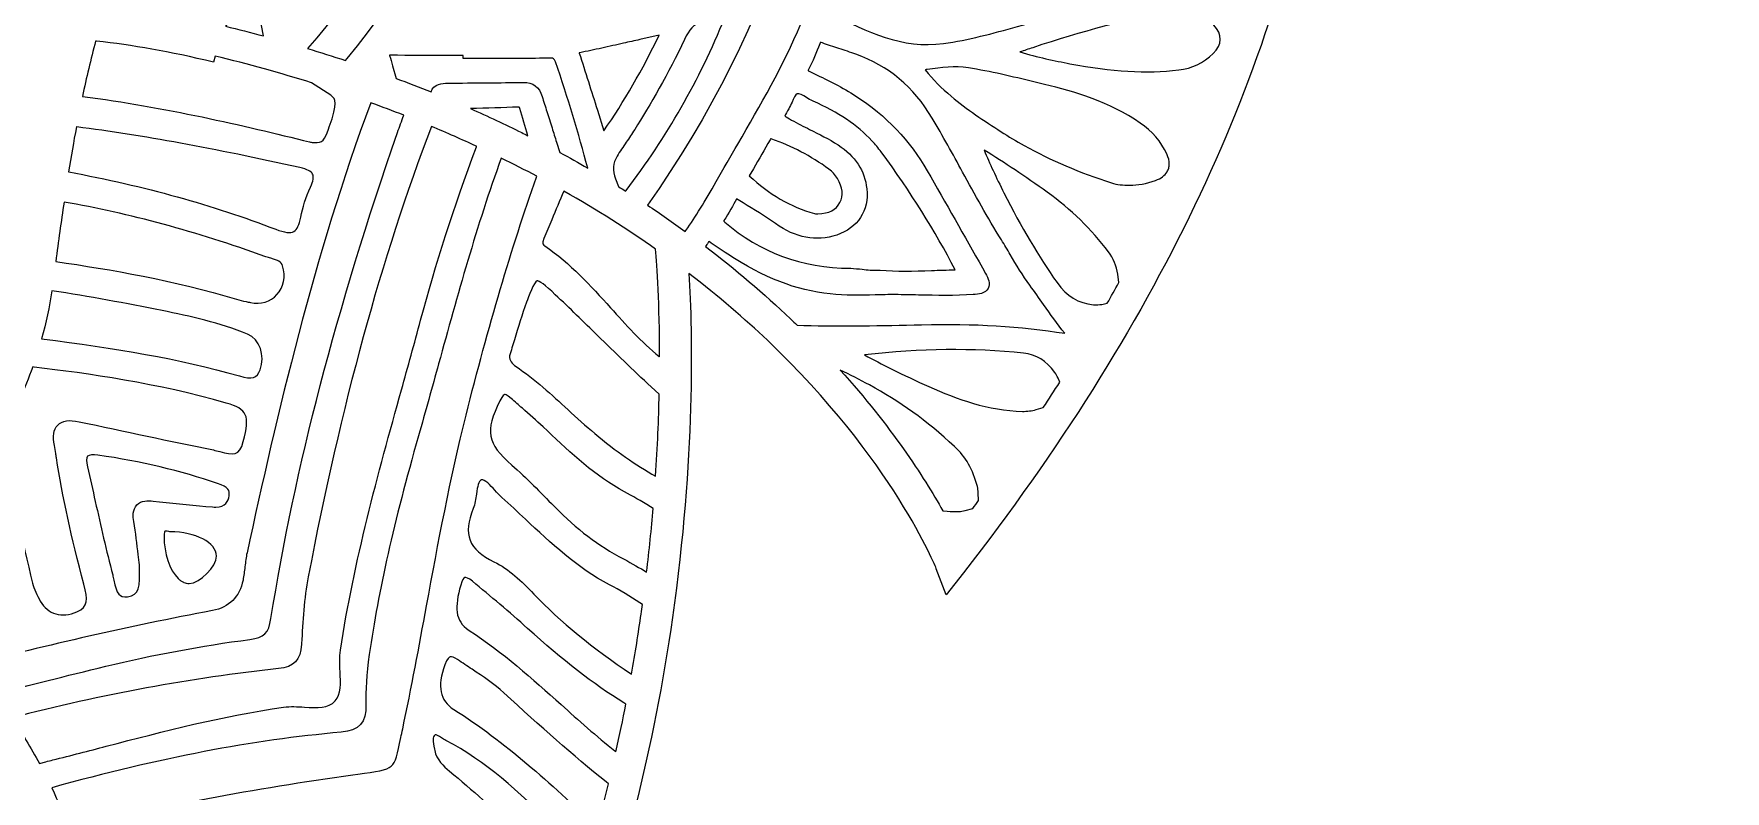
# Model space of a CAD drawing. Extents: x 126 to 8914, y -5970 to -48.
# Drawn here: x 8064 to 8914, y -2193 to -1812 of the extents above; entities that cross this region are included whole.
import ezdxf

# ---------------------------------------------------------------- set-up
doc = ezdxf.new("R2010")
doc.units = 0
doc.header["$MEASUREMENT"] = 0
doc.layers.add('Layer 1', color=7, linetype='Continuous')

# ---------------------------------------------------------------- blocks, each defined once
blk = doc.blocks.new('block 6')
at = {"layer": 'Layer 1', "lineweight": 0}
for points, knots in [([(8858.21, -1015.29), (8804.98, -1065.04), (8743.32, -1092.86), (8679.92, -1095.7), (8596.38, -1099.43), (8514.39, -1071.01), (8452.29, -1045.84), (8430.15, -1036.87), (8407.8, -1027.16), (8386.17, -1017.79), (8377.96, -1014.23), (8369.71, -1010.65), (8361.4, -1007.09), (8410.2, -1007.99), (8465.96, -1006.76), (8552.78, -924.21), (8608.47, -871.26), (8681.86, -797.66), (8665.5, -711.42), (8662.21, -694.04), (8650.78, -652.65), (8599.78, -612.09), (8605.05, -621.92), (8641.55, -692.43), (8609.23, -747.25), (8593.89, -773.27), (8566.47, -791.29), (8509.72, -803.54), (8495.32, -806.64), (8479.55, -809), (8462.5, -810.6), (8531.63, -734.35), (8573.44, -634.19), (8586.8, -512.56), (8601.6, -377.97), (8577.78, -251.79), (8555.19, -169.65), (8550.53, -152.76), (8545.39, -135.8), (8539.9, -119.21), (8535.8, -106.87), (8530.71, -97.41), (8524.71, -90.84), (8524.71, -90.84), (8528.77, -88.46), (8528.77, -88.46), (8527.91, -86.99), (8507.22, -52.31), (8460.27, -49.9), (8429.9, -48.35), (8395.8, -60.81), (8358.9, -86.96), (8333.41, -105.04), (8306.47, -129.76), (8278.33, -160.89), (8226.61, -191.53), (8186.15, -218.95), (8151.02, -247.11), (8098.71, -289.06), (8041.06, -329.19), (7974.05, -338.54), (7917.14, -346.49), (7865.98, -328.74), (7811.81, -309.95), (7783.84, -300.25), (7754.92, -290.21), (7725.21, -284.09), (7638.29, -266.15), (7574.59, -281.57), (7540, -328.62), (7505.41, -281.57), (7441.71, -266.17), (7354.79, -284.09), (7325.08, -290.21), (7296.16, -300.25), (7268.19, -309.95), (7214.02, -328.74), (7162.86, -346.49), (7105.95, -338.54), (7038.94, -329.19), (6981.29, -289.06), (6928.98, -247.11), (6893.85, -218.95), (6853.4, -191.53), (6801.67, -160.89), (6773.53, -129.76), (6746.59, -105.04), (6721.1, -86.96), (6684.2, -60.81), (6650.1, -48.34), (6619.73, -49.9), (6572.78, -52.31), (6552.09, -86.99), (6551.23, -88.46), (6551.23, -88.46), (6555.29, -90.84), (6555.29, -90.84), (6549.29, -97.41), (6544.2, -106.87), (6540.12, -119.21), (6534.6, -135.81), (6529.45, -152.78), (6524.81, -169.65), (6502.22, -251.79), (6478.4, -377.97), (6493.2, -512.56), (6506.56, -634.19), (6548.37, -734.35), (6617.5, -810.6), (6600.45, -809), (6584.68, -806.64), (6570.28, -803.54), (6513.53, -791.29), (6486.11, -773.27), (6470.77, -747.25), (6438.45, -692.43), (6474.95, -621.92), (6480.22, -612.09), (6429.22, -652.65), (6417.79, -694.04), (6414.5, -711.42), (6398.14, -797.66), (6471.53, -871.26), (6527.22, -924.21), (6614.04, -1006.76), (6669.8, -1007.99), (6718.6, -1007.09), (6710.29, -1010.65), (6702.04, -1014.23), (6693.83, -1017.79), (6672.2, -1027.16), (6649.85, -1036.87), (6627.71, -1045.84), (6565.61, -1071.01), (6483.59, -1099.44), (6400.08, -1095.7), (6336.68, -1092.86), (6275.02, -1065.04), (6221.79, -1015.29), (6221.79, -1015.29), (6165.56, -962.7), (6165.56, -962.7), (6165.56, -962.7), (6209.91, -1025.63), (6209.91, -1025.63), (6259.46, -1095.9), (6344.09, -1155.64), (6425.53, -1177.81), (6460.7, -1187.39), (6497.65, -1192.84), (6536.23, -1194.15), (6525.34, -1205.21), (6509.98, -1221.91), (6492.74, -1244.03), (6462.4, -1282.95), (6420.42, -1346.57), (6392.73, -1428.62), (6361.59, -1520.91), (6354.53, -1617.18), (6371.76, -1714.74), (6393.22, -1836.34), (6452.66, -1960.18), (6548.45, -2082.83), (6548.45, -2082.83), (6557.04, -2093.81), (6557.04, -2093.81), (6557.04, -2093.81), (6562.08, -2080.8), (6562.08, -2080.8), (6562.28, -2080.26), (6583.72, -2026.12), (6646.97, -1966), (6658.24, -1955.3), (6671.32, -1943.97), (6686.37, -1932.46), (6684.61, -1962.41), (6683.28, -2025.33), (6694.68, -2105.3), (6703.93, -2170.25), (6719.74, -2232.83), (6741.65, -2291.3), (6769.05, -2364.39), (6806.12, -2431.24), (6851.85, -2490), (6853.74, -2492.77), (6879.32, -2530.81), (6899.18, -2586.87), (6918.01, -2639.98), (6935.42, -2720.7), (6911.56, -2803.61), (6911.56, -2803.61), (6905.31, -2825.39), (6905.31, -2825.39), (6905.31, -2825.39), (6923.77, -2812.24), (6923.77, -2812.24), (6925.33, -2811.13), (6962.61, -2784.27), (6993.85, -2735.29), (7018.49, -2696.64), (7042.96, -2637.53), (7032.58, -2563.6), (7033.17, -2564.35), (7033.72, -2565.04), (7034.23, -2565.72), (7055.9, -2594.87), (7079.45, -2622.28), (7104.19, -2647.18), (7148.9, -2692.2), (7195.06, -2726.33), (7241.41, -2748.67), (7295.37, -2774.66), (7349.82, -2784.7), (7403.33, -2778.49), (7418.55, -2809.06), (7444.02, -2832.77), (7468.69, -2855.76), (7494.89, -2880.15), (7519.63, -2903.18), (7532.73, -2933.46), (7532.73, -2933.46), (7540, -2950.23), (7540, -2950.23), (7540, -2950.23), (7547.27, -2933.46), (7547.27, -2933.46), (7560.37, -2903.18), (7585.11, -2880.15), (7611.31, -2855.76), (7635.98, -2832.77), (7661.45, -2809.06), (7676.67, -2778.49), (7730.18, -2784.7), (7784.63, -2774.66), (7838.59, -2748.67), (7884.94, -2726.33), (7931.12, -2692.2), (7975.81, -2647.18), (8000.55, -2622.28), (8024.1, -2594.88), (8045.77, -2565.74), (8046.28, -2565.06), (8046.83, -2564.35), (8047.42, -2563.6), (8037.04, -2637.53), (8061.51, -2696.64), (8086.15, -2735.29), (8117.39, -2784.27), (8154.67, -2811.13), (8156.23, -2812.24), (8156.23, -2812.24), (8174.69, -2825.39), (8174.69, -2825.39), (8174.69, -2825.39), (8168.44, -2803.61), (8168.44, -2803.61), (8144.58, -2720.7), (8161.99, -2639.98), (8180.82, -2586.87), (8200.7, -2530.77), (8226.28, -2492.73), (8228.15, -2490), (8273.88, -2431.24), (8310.95, -2364.39), (8338.34, -2291.3), (8360.26, -2232.83), (8376.07, -2170.25), (8385.32, -2105.3), (8396.72, -2025.33), (8395.39, -1962.41), (8393.63, -1932.46), (8408.68, -1943.97), (8421.76, -1955.3), (8433.03, -1966), (8496.28, -2026.12), (8517.72, -2080.26), (8517.92, -2080.8), (8517.92, -2080.8), (8522.94, -2093.84), (8522.94, -2093.84), (8522.94, -2093.84), (8531.55, -2082.83), (8531.55, -2082.83), (8627.34, -1960.18), (8686.78, -1836.34), (8708.24, -1714.74), (8725.47, -1617.18), (8718.41, -1520.91), (8687.27, -1428.62), (8659.58, -1346.57), (8617.6, -1282.95), (8587.26, -1244.03), (8570.02, -1221.91), (8554.66, -1205.21), (8543.77, -1194.15), (8582.35, -1192.84), (8619.3, -1187.39), (8654.47, -1177.81), (8735.91, -1155.64), (8820.54, -1095.9), (8870.09, -1025.63), (8870.09, -1025.63), (8914.44, -962.7), (8914.44, -962.7), (8914.44, -962.7), (8858.21, -1015.29), (8858.21, -1015.29)], [0, 0, 0, 0, 1, 1, 1, 2, 2, 2, 3, 3, 3, 4, 4, 4, 5, 5, 5, 6, 6, 6, 7, 7, 7, 8, 8, 8, 9, 9, 9, 10, 10, 10, 11, 11, 11, 12, 12, 12, 13, 13, 13, 14, 14, 14, 15, 15, 15, 16, 16, 16, 17, 17, 17, 18, 18, 18, 19, 19, 19, 20, 20, 20, 21, 21, 21, 22, 22, 22, 23, 23, 23, 24, 24, 24, 25, 25, 25, 26, 26, 26, 27, 27, 27, 28, 28, 28, 29, 29, 29, 30, 30, 30, 31, 31, 31, 32, 32, 32, 33, 33, 33, 34, 34, 34, 35, 35, 35, 36, 36, 36, 37, 37, 37, 38, 38, 38, 39, 39, 39, 40, 40, 40, 41, 41, 41, 42, 42, 42, 43, 43, 43, 44, 44, 44, 45, 45, 45, 46, 46, 46, 47, 47, 47, 48, 48, 48, 49, 49, 49, 50, 50, 50, 51, 51, 51, 52, 52, 52, 53, 53, 53, 54, 54, 54, 55, 55, 55, 56, 56, 56, 57, 57, 57, 58, 58, 58, 59, 59, 59, 60, 60, 60, 61, 61, 61, 62, 62, 62, 63, 63, 63, 64, 64, 64, 65, 65, 65, 66, 66, 66, 67, 67, 67, 68, 68, 68, 69, 69, 69, 70, 70, 70, 71, 71, 71, 72, 72, 72, 73, 73, 73, 74, 74, 74, 75, 75, 75, 76, 76, 76, 77, 77, 77, 78, 78, 78, 79, 79, 79, 80, 80, 80, 81, 81, 81, 82, 82, 82, 83, 83, 83, 84, 84, 84, 85, 85, 85, 86, 86, 86, 87, 87, 87, 88, 88, 88, 89, 89, 89, 90, 90, 90, 91, 91, 91, 92, 92, 92, 93, 93, 93, 94, 94, 94, 95, 95, 95, 96, 96, 96, 97, 97, 97, 98, 98, 98, 99, 99, 99, 100, 100, 100, 101, 101, 101, 102, 102, 102, 102]), ([(8392.13, -1910.77), (8392.13, -1910.77), (8391.79, -1911.26), (8391.79, -1911.26), (8385.56, -1906.74), (8379.21, -1902.32), (8372.73, -1898.03), (8436.08, -1809.05), (8469.49, -1704.15), (8469.34, -1594.66), (8469.26, -1523.63), (8455.11, -1454.72), (8427.28, -1389.85), (8400.37, -1327.1), (8361.94, -1270.91), (8313.06, -1222.83), (8313.06, -1222.83), (8308.7, -1218.54), (8308.7, -1218.54), (8302.72, -1200.89), (8295.3, -1184.05), (8286.57, -1168.33), (8301.44, -1180.44), (8315.37, -1194.05), (8328.9, -1207.29), (8328.9, -1207.29), (8332.56, -1210.87), (8332.56, -1210.87), (8367.54, -1244.99), (8394.61, -1280.17), (8415.32, -1318.36), (8418.72, -1324.63), (8422.3, -1330.92), (8425.76, -1337), (8432.54, -1348.84), (8439.54, -1361.09), (8445.34, -1373.66), (8458.14, -1401.25), (8466.34, -1430.11), (8474.98, -1462.24), (8483.94, -1495.53), (8488.83, -1523.8), (8490.35, -1551.2), (8491.27, -1567.59), (8491.12, -1584.3), (8491, -1600.48), (8490.93, -1608.17), (8490.87, -1616.14), (8490.92, -1623.97), (8491, -1638.99), (8489.41, -1653.99), (8487.85, -1666.68), (8484.73, -1691.91), (8478.21, -1716.29), (8471.91, -1739.88), (8464.59, -1767.25), (8457.79, -1787.95), (8449.82, -1807.03), (8441.07, -1828.03), (8429.44, -1848.02), (8418.18, -1867.35), (8414.6, -1873.51), (8410.9, -1879.87), (8407.34, -1886.19), (8401.73, -1896.12), (8396.91, -1903.94), (8392.13, -1910.77)], [0, 0, 0, 0, 1, 1, 1, 2, 2, 2, 3, 3, 3, 4, 4, 4, 5, 5, 5, 6, 6, 6, 7, 7, 7, 8, 8, 8, 9, 9, 9, 10, 10, 10, 11, 11, 11, 12, 12, 12, 13, 13, 13, 14, 14, 14, 15, 15, 15, 16, 16, 16, 17, 17, 17, 18, 18, 18, 19, 19, 19, 20, 20, 20, 21, 21, 21, 22, 22, 22, 22]), ([(8221.77, -1824.41), (8221.77, -1824.41), (8220.96, -1825.37), (8220.96, -1825.37), (8214.64, -1823.28), (8208.28, -1821.27), (8201.85, -1819.34), (8253.09, -1762.12), (8281.21, -1693.59), (8285.42, -1615.61), (8287.24, -1581.82), (8284.36, -1548.46), (8276.84, -1516.46), (8276.84, -1516.46), (8276.14, -1513.47), (8276.14, -1513.47), (8276.73, -1512.86), (8277.11, -1512.47), (8277.23, -1512.33), (8277.23, -1512.33), (8276.66, -1511.8), (8276.66, -1511.8), (8280.72, -1504.13), (8284.53, -1496.51), (8288.09, -1488.93), (8297.34, -1519.37), (8302.7, -1551.5), (8304, -1584.51), (8307.44, -1671.43), (8278.23, -1756.62), (8221.77, -1824.41)], [0, 0, 0, 0, 1, 1, 1, 2, 2, 2, 3, 3, 3, 4, 4, 4, 5, 5, 5, 6, 6, 6, 7, 7, 7, 8, 8, 8, 9, 9, 9, 10, 10, 10, 10]), ([(8503.22, -1676.04), (8503.22, -1676.04), (8503.46, -1676.04), (8503.46, -1676.04), (8506.21, -1676.15), (8508.81, -1676.23), (8511.35, -1676.57), (8511.35, -1676.57), (8514.36, -1676.97), (8514.36, -1676.97), (8526.92, -1678.62), (8538.76, -1680.17), (8549.25, -1687.01), (8561.19, -1694.79), (8571.41, -1705.08), (8581.31, -1715.02), (8581.31, -1715.02), (8582.11, -1715.86), (8582.11, -1715.86), (8587.34, -1721.1), (8592.59, -1726.5), (8597.66, -1731.72), (8615.5, -1750.07), (8633.89, -1769), (8654.66, -1785.1), (8654.2, -1785.15), (8653.76, -1785.21), (8653.3, -1785.28), (8647.87, -1786.02), (8642.25, -1786.8), (8636.76, -1787.97), (8612.98, -1793.08), (8589.22, -1799.76), (8566.25, -1806.22), (8566.25, -1806.22), (8558.72, -1808.32), (8558.72, -1808.32), (8546.27, -1811.82), (8534.07, -1815.08), (8521.6, -1816.81), (8500.65, -1819.69), (8482.88, -1810.83), (8465.73, -1802.04), (8466.37, -1800.35), (8467, -1798.65), (8467.65, -1796.97), (8468.8, -1793.97), (8469.99, -1790.85), (8471.05, -1787.73), (8471.08, -1787.73), (8471.13, -1787.75), (8471.16, -1787.76), (8473.74, -1788.49), (8476.31, -1789.17), (8478.89, -1789.87), (8483.57, -1791.12), (8488.42, -1792.42), (8493.07, -1793.92), (8502.38, -1796.93), (8511.78, -1798.35), (8521.14, -1798.15), (8524.26, -1798.07), (8527.36, -1797.81), (8530.46, -1797.39), (8551.42, -1794.49), (8571.93, -1788.63), (8591.77, -1782.96), (8596.55, -1781.6), (8601.33, -1780.23), (8606.11, -1778.91), (8609.01, -1778.11), (8612.06, -1776.89), (8612.87, -1773.99), (8613.68, -1771.03), (8611.57, -1768.31), (8609.2, -1765.82), (8592.16, -1748.08), (8576.72, -1732.2), (8559.98, -1717.59), (8547.22, -1706.44), (8533.01, -1699.31), (8517.73, -1696.33), (8513.71, -1695.55), (8509.63, -1694.41), (8505.67, -1693.32), (8502.97, -1692.58), (8500.16, -1691.8), (8497.36, -1691.12), (8497.19, -1691.09), (8497.04, -1691.04), (8496.93, -1691.01), (8496.95, -1690.95), (8496.97, -1690.87), (8496.98, -1690.79), (8497.54, -1688.21), (8497.95, -1685.58), (8498.33, -1683.06), (8498.52, -1681.83), (8498.71, -1680.59), (8498.91, -1679.38), (8499.13, -1678.03), (8499.37, -1676.67), (8499.58, -1676), (8499.77, -1675.99), (8499.99, -1675.97), (8500.26, -1675.97), (8501.07, -1675.96), (8502.17, -1675.99), (8503.22, -1676.04)], [0, 0, 0, 0, 1, 1, 1, 2, 2, 2, 3, 3, 3, 4, 4, 4, 5, 5, 5, 6, 6, 6, 7, 7, 7, 8, 8, 8, 9, 9, 9, 10, 10, 10, 11, 11, 11, 12, 12, 12, 13, 13, 13, 14, 14, 14, 15, 15, 15, 16, 16, 16, 17, 17, 17, 18, 18, 18, 19, 19, 19, 20, 20, 20, 21, 21, 21, 22, 22, 22, 23, 23, 23, 24, 24, 24, 25, 25, 25, 26, 26, 26, 27, 27, 27, 28, 28, 28, 29, 29, 29, 30, 30, 30, 31, 31, 31, 32, 32, 32, 33, 33, 33, 34, 34, 34, 35, 35, 35, 36, 36, 36, 36]), ([(8162.53, -1783.34), (8156.69, -1773.7), (8148.37, -1767.12), (8141.76, -1762.45), (8139.96, -1761.18), (8138.12, -1759.95), (8136.29, -1758.71), (8131.16, -1755.28), (8126.31, -1752.03), (8122.1, -1747.9), (8122.09, -1747.89), (8122.06, -1747.87), (8122.04, -1747.84), (8122.04, -1747.84), (8124.05, -1745.78), (8124.05, -1745.78), (8124.84, -1744.97), (8125.59, -1744.29), (8126.3, -1743.71), (8126.39, -1743.79), (8126.47, -1743.88), (8126.55, -1743.94), (8127.01, -1744.39), (8127.55, -1744.89), (8128.17, -1745.32), (8132.09, -1747.98), (8135.95, -1750.74), (8139.52, -1753.32), (8151.64, -1762.05), (8160.93, -1771.85), (8167.88, -1783.27), (8174.72, -1794.46), (8178.38, -1803.69), (8179.76, -1813.04), (8173.44, -1811.33), (8167.08, -1809.7), (8160.65, -1808.13), (8167.17, -1801.36), (8167.93, -1792.24), (8162.53, -1783.34)], [0, 0, 0, 0, 1, 1, 1, 2, 2, 2, 3, 3, 3, 4, 4, 4, 5, 5, 5, 6, 6, 6, 7, 7, 7, 8, 8, 8, 9, 9, 9, 10, 10, 10, 11, 11, 11, 12, 12, 12, 13, 13, 13, 13]), ([(8657.08, -1821.87), (8652.13, -1826.67), (8646.48, -1829.38), (8639.8, -1830.14), (8623.56, -1832.01), (8606.19, -1830.99), (8585.12, -1826.97), (8577.49, -1825.5), (8568.82, -1823.69), (8559.92, -1821.1), (8562.09, -1820.37), (8564.26, -1819.64), (8566.43, -1818.93), (8591.18, -1810.68), (8614.09, -1804.68), (8636.44, -1800.62), (8638.06, -1800.31), (8639.62, -1800.17), (8641.14, -1800.17), (8645, -1800.17), (8648.53, -1801.12), (8651.81, -1803.05), (8653.77, -1804.21), (8655.64, -1805.71), (8657.41, -1807.58), (8661.83, -1812.19), (8661.7, -1817.39), (8657.08, -1821.87)], [0, 0, 0, 0, 1, 1, 1, 2, 2, 2, 3, 3, 3, 4, 4, 4, 5, 5, 5, 6, 6, 6, 7, 7, 7, 8, 8, 8, 9, 9, 9, 9]), ([(8357.52, -1873.45), (8358.96, -1871.09), (8360.56, -1868.75), (8362.1, -1866.47), (8363.51, -1864.38), (8364.96, -1862.22), (8366.34, -1860.04), (8373.86, -1847.96), (8383.51, -1831.93), (8391.33, -1814.89), (8393.79, -1809.59), (8396.19, -1807.12), (8399.64, -1806.39), (8399.64, -1806.39), (8401.21, -1806.08), (8401.21, -1806.08), (8404.55, -1805.36), (8407.97, -1804.65), (8411.63, -1803.78), (8398.85, -1835.31), (8382.58, -1863.82), (8361.99, -1890.75), (8361.99, -1890.75), (8361.81, -1890.99), (8361.81, -1890.99), (8360.62, -1890.23), (8359.42, -1889.48), (8358.22, -1888.74), (8358.22, -1888.74), (8356.73, -1884.86), (8356.73, -1884.86), (8355.1, -1880.63), (8355.35, -1876.99), (8357.52, -1873.45)], [0, 0, 0, 0, 1, 1, 1, 2, 2, 2, 3, 3, 3, 4, 4, 4, 5, 5, 5, 6, 6, 6, 7, 7, 7, 8, 8, 8, 9, 9, 9, 10, 10, 10, 11, 11, 11, 11]), ([(8204.66, -1866.56), (8204.1, -1866.5), (8203.48, -1866.43), (8202.96, -1866.31), (8169.7, -1858.01), (8130.13, -1848.8), (8088.78, -1843.39), (8090.76, -1834.06), (8092.95, -1824.8), (8095.41, -1815.59), (8095.41, -1815.59), (8095.91, -1815.64), (8095.91, -1815.64), (8113.81, -1817.58), (8132.49, -1820.94), (8154.67, -1826.21), (8154.67, -1826.21), (8155.41, -1823.14), (8155.41, -1823.14), (8172.32, -1827.24), (8188.46, -1831.74), (8203.88, -1836.56), (8203.88, -1836.56), (8213.57, -1842.88), (8213.57, -1842.88), (8216.37, -1844.72), (8217.1, -1846.66), (8212.86, -1858.69), (8212.86, -1858.69), (8212.43, -1859.9), (8212.43, -1859.9), (8210.62, -1865.2), (8209.61, -1867.02), (8205.34, -1866.62), (8205.24, -1866.61), (8204.96, -1866.58), (8204.66, -1866.56)], [0, 0, 0, 0, 1, 1, 1, 2, 2, 2, 3, 3, 3, 4, 4, 4, 5, 5, 5, 6, 6, 6, 7, 7, 7, 8, 8, 8, 9, 9, 9, 10, 10, 10, 11, 11, 11, 12, 12, 12, 12]), ([(8338.49, -1821.61), (8338.49, -1821.59), (8338.48, -1821.57), (8338.48, -1821.56), (8338.57, -1821.54), (8338.67, -1821.53), (8338.78, -1821.49), (8342.45, -1820.75), (8346.14, -1819.94), (8349.81, -1819.14), (8353.49, -1818.33), (8357.14, -1817.51), (8360.74, -1816.7), (8363.47, -1816.08), (8366.21, -1815.46), (8368.95, -1814.86), (8368.95, -1814.86), (8378.64, -1812.69), (8378.64, -1812.69), (8370.31, -1829.9), (8360.97, -1846.03), (8350.86, -1860.69), (8350.86, -1860.69), (8347.58, -1850.26), (8347.58, -1850.26), (8344.62, -1840.87), (8341.57, -1831.15), (8338.49, -1821.61)], [0, 0, 0, 0, 1, 1, 1, 2, 2, 2, 3, 3, 3, 4, 4, 4, 5, 5, 5, 6, 6, 6, 7, 7, 7, 8, 8, 8, 9, 9, 9, 9]), ([(8510.55, -1958.14), (8490.41, -1958.63), (8470.74, -1959.02), (8451.34, -1958.48), (8451.34, -1958.48), (8447.93, -1958.39), (8447.93, -1958.39), (8446.85, -1957.33), (8445.77, -1956.28), (8444.66, -1955.22), (8431.29, -1942.46), (8417.03, -1930.34), (8401.96, -1918.85), (8401.96, -1918.85), (8402.65, -1917.83), (8402.65, -1917.83), (8402.95, -1917.42), (8403.24, -1916.99), (8403.52, -1916.58), (8403.6, -1916.47), (8403.65, -1916.39), (8403.71, -1916.33), (8403.76, -1916.35), (8403.79, -1916.38), (8403.86, -1916.42), (8406.44, -1918.34), (8409.14, -1920.1), (8411.77, -1921.82), (8411.77, -1921.82), (8413.12, -1922.69), (8413.12, -1922.69), (8431.19, -1934.58), (8447.53, -1940.93), (8464.55, -1942.7), (8472.13, -1943.49), (8479.76, -1943.34), (8487.14, -1943.18), (8490.49, -1943.1), (8493.96, -1943.03), (8497.36, -1943.03), (8501.24, -1943.07), (8505.1, -1943.15), (8508.96, -1943.24), (8517.99, -1943.45), (8527.3, -1943.65), (8536.54, -1943.02), (8539.09, -1942.83), (8542.59, -1942.59), (8544.01, -1939.93), (8545.33, -1937.49), (8544.06, -1934.85), (8542.65, -1932.37), (8542.65, -1932.37), (8541.11, -1929.63), (8541.11, -1929.63), (8532.06, -1913.61), (8522.69, -1897.02), (8513.38, -1880.78), (8504.75, -1865.69), (8492.71, -1853.06), (8477.57, -1843.24), (8470.88, -1838.89), (8463.69, -1835.42), (8456.74, -1832.07), (8456.74, -1832.07), (8454.04, -1830.75), (8454.04, -1830.75), (8453.83, -1830.64), (8453.66, -1830.56), (8453.51, -1830.49), (8453.54, -1830.41), (8453.58, -1830.33), (8453.62, -1830.25), (8455.9, -1825.75), (8457.82, -1821.3), (8459.32, -1817.03), (8459.45, -1816.65), (8459.58, -1816.41), (8459.65, -1816.29), (8459.85, -1816.3), (8460.18, -1816.38), (8460.72, -1816.57), (8463.45, -1817.54), (8466.22, -1818.44), (8468.99, -1819.34), (8471.81, -1820.28), (8474.74, -1821.23), (8477.56, -1822.24), (8493.94, -1828.05), (8506.48, -1838.56), (8515.9, -1854.39), (8521.18, -1863.27), (8526.25, -1872.5), (8531.14, -1881.43), (8537.33, -1892.71), (8543.74, -1904.39), (8550.69, -1915.55), (8552.21, -1917.99), (8553.7, -1920.51), (8555.12, -1922.95), (8558.15, -1928.09), (8561.28, -1933.39), (8564.97, -1938.36), (8567.33, -1941.53), (8569.66, -1944.84), (8571.9, -1948.04), (8575.27, -1952.83), (8578.74, -1957.74), (8582.49, -1962.47), (8560.41, -1958.91), (8536.86, -1957.49), (8510.55, -1958.14)], [0, 0, 0, 0, 1, 1, 1, 2, 2, 2, 3, 3, 3, 4, 4, 4, 5, 5, 5, 6, 6, 6, 7, 7, 7, 8, 8, 8, 9, 9, 9, 10, 10, 10, 11, 11, 11, 12, 12, 12, 13, 13, 13, 14, 14, 14, 15, 15, 15, 16, 16, 16, 17, 17, 17, 18, 18, 18, 19, 19, 19, 20, 20, 20, 21, 21, 21, 22, 22, 22, 23, 23, 23, 24, 24, 24, 25, 25, 25, 26, 26, 26, 27, 27, 27, 28, 28, 28, 29, 29, 29, 30, 30, 30, 31, 31, 31, 32, 32, 32, 33, 33, 33, 34, 34, 34, 35, 35, 35, 36, 36, 36, 37, 37, 37, 37]), ([(8310.3, -1836.37), (8304.37, -1836.48), (8298.41, -1836.53), (8292.46, -1836.58), (8285.8, -1836.63), (8278.93, -1836.69), (8272.15, -1836.82), (8270.02, -1836.86), (8265.16, -1836.96), (8264, -1841.15), (8258.22, -1838.81), (8252.38, -1836.55), (8246.48, -1834.35), (8246.48, -1834.35), (8244.66, -1828.06), (8244.66, -1828.06), (8244.17, -1826.32), (8243.66, -1824.58), (8243.15, -1822.84), (8243.14, -1822.81), (8243.14, -1822.78), (8243.12, -1822.73), (8243.12, -1822.73), (8243.47, -1822.73), (8243.47, -1822.73), (8253.17, -1822.84), (8263.05, -1822.82), (8272.6, -1822.81), (8275.11, -1822.79), (8277.65, -1822.79), (8280.18, -1822.79), (8280.18, -1822.79), (8280.18, -1824.3), (8280.18, -1824.3), (8280.18, -1824.3), (8283.34, -1824.3), (8283.34, -1824.3), (8286.95, -1824.3), (8290.56, -1824.31), (8294.16, -1824.31), (8303.95, -1824.33), (8314.1, -1824.34), (8324.07, -1824.23), (8325.53, -1824.22), (8325.8, -1824.26), (8326.46, -1826.12), (8332.89, -1843.92), (8338.08, -1862.19), (8342.72, -1879.46), (8338.11, -1876.79), (8333.48, -1874.16), (8328.76, -1871.61), (8328.76, -1871.61), (8327.07, -1866.39), (8327.07, -1866.39), (8326.31, -1864.04), (8325.51, -1861.62), (8324.83, -1859.25), (8324.03, -1856.46), (8323.11, -1853.69), (8322.22, -1851.02), (8321.4, -1848.55), (8320.56, -1846), (8319.82, -1843.48), (8318.39, -1838.69), (8315.26, -1836.28), (8310.3, -1836.37)], [0, 0, 0, 0, 1, 1, 1, 2, 2, 2, 3, 3, 3, 4, 4, 4, 5, 5, 5, 6, 6, 6, 7, 7, 7, 8, 8, 8, 9, 9, 9, 10, 10, 10, 11, 11, 11, 12, 12, 12, 13, 13, 13, 14, 14, 14, 15, 15, 15, 16, 16, 16, 17, 17, 17, 18, 18, 18, 19, 19, 19, 20, 20, 20, 21, 21, 21, 22, 22, 22, 22]), ([(8634.75, -1879.49), (8634.65, -1879.79), (8634.56, -1880.1), (8634.43, -1880.4), (8634.3, -1880.68), (8634.16, -1880.98), (8634, -1881.25), (8632.88, -1883.2), (8630.88, -1884.7), (8628.18, -1885.64), (8623.44, -1887.27), (8619.12, -1888.07), (8615.13, -1888.04), (8611.71, -1888.12), (8608.79, -1887.76), (8606.05, -1886.89), (8589.96, -1881.76), (8575.5, -1875.55), (8562.12, -1868.1), (8558.16, -1865.9), (8554.28, -1863.59), (8550.5, -1861.15), (8541.98, -1855.64), (8533.29, -1850.02), (8525.43, -1843.36), (8520.71, -1839.37), (8516.31, -1834.98), (8512.42, -1830.03), (8512.75, -1829.98), (8513.08, -1829.93), (8513.4, -1829.9), (8520.54, -1828.93), (8527.26, -1828.03), (8534.05, -1829.09), (8545.12, -1830.82), (8556.23, -1833.51), (8566.98, -1836.11), (8566.98, -1836.11), (8572.28, -1837.39), (8572.28, -1837.39), (8587.43, -1841.03), (8605, -1846.17), (8620.41, -1856.79), (8626.4, -1860.94), (8630.93, -1866.17), (8633.83, -1872.34), (8634.68, -1874.18), (8635.1, -1875.95), (8635.03, -1877.59), (8635.02, -1878.24), (8634.9, -1878.89), (8634.75, -1879.49)], [0, 0, 0, 0, 1, 1, 1, 2, 2, 2, 3, 3, 3, 4, 4, 4, 5, 5, 5, 6, 6, 6, 7, 7, 7, 8, 8, 8, 9, 9, 9, 10, 10, 10, 11, 11, 11, 12, 12, 12, 13, 13, 13, 14, 14, 14, 15, 15, 15, 16, 16, 16, 17, 17, 17, 17]), ([(8437.16, -1907.35), (8447.18, -1914.57), (8457.53, -1916.5), (8467.95, -1913.08), (8478.41, -1909.65), (8484.18, -1900.77), (8483, -1889.93), (8482.01, -1880.79), (8477.15, -1873.35), (8468.55, -1867.8), (8463.94, -1864.82), (8459.04, -1862.38), (8454.29, -1860.02), (8451.28, -1858.52), (8448.18, -1856.97), (8445.23, -1855.32), (8443.92, -1854.59), (8442.46, -1853.79), (8441.78, -1853.28), (8442.13, -1852.47), (8443, -1850.99), (8443.75, -1849.73), (8444.4, -1848.63), (8444.92, -1847.41), (8445.42, -1846.25), (8446.14, -1844.64), (8447.09, -1842.44), (8447.96, -1842.12), (8448.92, -1841.77), (8450.89, -1842.94), (8452.63, -1843.97), (8453.7, -1844.62), (8454.8, -1845.27), (8455.97, -1845.79), (8468.73, -1851.46), (8478.3, -1857.87), (8485.57, -1865.69), (8487.25, -1867.5), (8488.8, -1869.36), (8490.24, -1871.33), (8505.15, -1891.6), (8517.31, -1911.03), (8527.37, -1930.61), (8523.39, -1930.66), (8519.4, -1930.78), (8515.52, -1930.91), (8506.45, -1931.21), (8497.88, -1931.49), (8489.72, -1930.73), (8489.72, -1930.73), (8489.45, -1930.72), (8489.45, -1930.72), (8489.45, -1930.72), (8489.18, -1930.73), (8489.18, -1930.73), (8486.11, -1930.97), (8483.35, -1930.64), (8480.68, -1930.31), (8478.79, -1930.09), (8476.86, -1929.85), (8474.9, -1929.82), (8450.16, -1929.53), (8429.45, -1921.92), (8411.6, -1906.55), (8411.37, -1906.34), (8411.2, -1906.18), (8411.09, -1906.07), (8411.12, -1906.01), (8411.17, -1905.95), (8411.22, -1905.85), (8413.7, -1902.02), (8415.89, -1898.05), (8417.52, -1895.01), (8417.52, -1894.99), (8417.52, -1894.99), (8417.53, -1894.98), (8417.53, -1894.98), (8420.86, -1896.97), (8420.86, -1896.97), (8426.3, -1900.23), (8431.95, -1903.6), (8437.16, -1907.35)], [0, 0, 0, 0, 1, 1, 1, 2, 2, 2, 3, 3, 3, 4, 4, 4, 5, 5, 5, 6, 6, 6, 7, 7, 7, 8, 8, 8, 9, 9, 9, 10, 10, 10, 11, 11, 11, 12, 12, 12, 13, 13, 13, 14, 14, 14, 15, 15, 15, 16, 16, 16, 17, 17, 17, 18, 18, 18, 19, 19, 19, 20, 20, 20, 21, 21, 21, 22, 22, 22, 23, 23, 23, 24, 24, 24, 25, 25, 25, 26, 26, 26, 27, 27, 27, 27]), ([(8250.24, -1852.93), (8249.18, -1855.78), (8248.16, -1858.65), (8247.16, -1861.53), (8216.4, -1950.32), (8195.58, -2030.24), (8183.54, -2105.86), (8182.38, -2113.11), (8180.1, -2115.36), (8172.9, -2116.32), (8148.54, -2119.57), (8124.19, -2124.11), (8100.53, -2129.82), (8080.01, -2134.78), (8062.06, -2139.29), (8045.68, -2143.61), (8045.68, -2143.61), (8044.38, -2143.96), (8044.38, -2143.96), (8040.5, -2139.02), (8036.39, -2134.18), (8032.02, -2129.46), (8071.16, -2119.06), (8112.23, -2109.75), (8154.13, -2101.82), (8162.53, -2100.22), (8167.85, -2094.95), (8169.48, -2086.56), (8169.92, -2084.3), (8170.19, -2082.02), (8170.45, -2079.82), (8170.73, -2077.36), (8171, -2075.04), (8171.49, -2072.77), (8186.56, -2003.65), (8205.04, -1923.47), (8233.69, -1846.66), (8233.69, -1846.66), (8233.7, -1846.62), (8233.7, -1846.62), (8239.34, -1848.66), (8244.85, -1850.75), (8250.26, -1852.87), (8250.26, -1852.87), (8250.24, -1852.93), (8250.24, -1852.93)], [0, 0, 0, 0, 1, 1, 1, 2, 2, 2, 3, 3, 3, 4, 4, 4, 5, 5, 5, 6, 6, 6, 7, 7, 7, 8, 8, 8, 9, 9, 9, 10, 10, 10, 11, 11, 11, 12, 12, 12, 13, 13, 13, 14, 14, 14, 15, 15, 15, 15]), ([(8283.77, -1849.53), (8292.16, -1849.32), (8300.12, -1849.09), (8307.91, -1848.8), (8308.12, -1848.78), (8308.26, -1848.8), (8308.36, -1848.82), (8308.4, -1848.91), (8308.48, -1849.1), (8308.58, -1849.42), (8309.89, -1853.99), (8311.24, -1858.58), (8312.58, -1863.16), (8311.58, -1862.65), (8310.6, -1862.14), (8309.61, -1861.64), (8301.17, -1857.43), (8292.54, -1853.41), (8283.77, -1849.53)], [0, 0, 0, 0, 1, 1, 1, 2, 2, 2, 3, 3, 3, 4, 4, 4, 5, 5, 5, 6, 6, 6, 6]), ([(8286.89, -1868.51), (8286.89, -1868.51), (8286.8, -1868.75), (8286.8, -1868.75), (8275.45, -1899.3), (8266.26, -1927.79), (8258.73, -1955.9), (8255.6, -1967.57), (8252.32, -1979.41), (8249.14, -1990.86), (8237.36, -2033.28), (8225.19, -2077.14), (8218.46, -2121.69), (8217.92, -2125.22), (8218.11, -2128.89), (8218.28, -2132.45), (8218.57, -2138.31), (8218.84, -2143.83), (8215.78, -2147.25), (8212.38, -2151.07), (8206.82, -2150.74), (8200.38, -2150.32), (8196.9, -2150.12), (8193.29, -2149.9), (8189.84, -2150.39), (8159.54, -2154.69), (8129.65, -2162.48), (8100.75, -2170), (8091.98, -2172.3), (8082.91, -2174.65), (8073.97, -2176.89), (8072.75, -2177.19), (8071.54, -2177.5), (8070.34, -2177.82), (8070.34, -2177.82), (8067.13, -2178.63), (8067.13, -2178.63), (8062.9, -2170.84), (8058.23, -2163.21), (8053.1, -2155.78), (8098.61, -2143.94), (8143.76, -2135.6), (8187.34, -2131), (8195.11, -2130.17), (8198.47, -2126.63), (8198.91, -2118.73), (8198.91, -2118.73), (8198.92, -2118.41), (8198.92, -2118.41), (8199.56, -2107.28), (8200.19, -2095.77), (8202.28, -2084.84), (8218.68, -1998.79), (8238.93, -1924.77), (8264.17, -1858.5), (8271.98, -1861.76), (8279.56, -1865.11), (8286.89, -1868.51)], [0, 0, 0, 0, 1, 1, 1, 2, 2, 2, 3, 3, 3, 4, 4, 4, 5, 5, 5, 6, 6, 6, 7, 7, 7, 8, 8, 8, 9, 9, 9, 10, 10, 10, 11, 11, 11, 12, 12, 12, 13, 13, 13, 14, 14, 14, 15, 15, 15, 16, 16, 16, 17, 17, 17, 18, 18, 18, 19, 19, 19, 19]), ([(8185.96, -1910.2), (8154.19, -1897.95), (8120.16, -1888.52), (8081.91, -1881.36), (8081.91, -1881.36), (8081.82, -1881.35), (8081.82, -1881.35), (8083.04, -1873.73), (8084.33, -1866.2), (8085.73, -1858.71), (8085.73, -1858.71), (8085.92, -1858.73), (8085.92, -1858.73), (8118.95, -1863.02), (8154.6, -1869.52), (8198.1, -1879.22), (8201.66, -1880.02), (8203.8, -1881.11), (8204.48, -1882.47), (8205.13, -1883.77), (8204.75, -1885.97), (8203.37, -1889.01), (8201.06, -1894.11), (8199.43, -1899.17), (8198.51, -1904.09), (8197.79, -1907.99), (8196.63, -1910.41), (8195.05, -1911.3), (8193.32, -1912.26), (8190.36, -1911.9), (8185.96, -1910.2)], [0, 0, 0, 0, 1, 1, 1, 2, 2, 2, 3, 3, 3, 4, 4, 4, 5, 5, 5, 6, 6, 6, 7, 7, 7, 8, 8, 8, 9, 9, 9, 10, 10, 10, 10]), ([(8423.94, -1883.28), (8423.94, -1883.28), (8426.02, -1879.75), (8426.02, -1879.75), (8428.8, -1875), (8431.67, -1870.09), (8434.36, -1865.17), (8434.49, -1864.93), (8434.6, -1864.77), (8434.66, -1864.68), (8434.8, -1864.71), (8434.99, -1864.76), (8435.29, -1864.85), (8445.19, -1868.29), (8454.84, -1873.37), (8463.99, -1879.95), (8465.65, -1881.16), (8467.08, -1882.72), (8468.23, -1884.64), (8471.02, -1889.23), (8471.4, -1893.09), (8469.44, -1896.81), (8467.51, -1900.47), (8464.2, -1902.18), (8458.39, -1902.48), (8458.17, -1902.45), (8457.95, -1902.45), (8457.72, -1902.43), (8457.33, -1902.4), (8456.92, -1902.38), (8456.7, -1902.32), (8444.65, -1898.89), (8433.93, -1892.65), (8423.94, -1883.28)], [0, 0, 0, 0, 1, 1, 1, 2, 2, 2, 3, 3, 3, 4, 4, 4, 5, 5, 5, 6, 6, 6, 7, 7, 7, 8, 8, 8, 9, 9, 9, 10, 10, 10, 11, 11, 11, 11]), ([(8082.29, -2210.86), (8082.29, -2210.86), (8081.91, -2210.94), (8081.91, -2210.94), (8079.33, -2204.18), (8076.48, -2197.48), (8073.35, -2190.88), (8128.07, -2175.75), (8174.31, -2166.87), (8218.78, -2162.96), (8227.83, -2162.16), (8231.57, -2158.02), (8231.25, -2149.12), (8231, -2141.92), (8231.53, -2133.91), (8232.96, -2123.92), (8237.6, -2091.52), (8245.23, -2057.63), (8257.7, -2013.98), (8261.15, -2001.94), (8264.54, -1989.65), (8267.82, -1977.76), (8277.23, -1943.59), (8286.97, -1908.26), (8299.27, -1874.43), (8305.38, -1877.42), (8311.33, -1880.46), (8317.11, -1883.53), (8317.11, -1883.53), (8316.95, -1884.01), (8316.95, -1884.01), (8304.38, -1919.7), (8292.81, -1958.85), (8281.56, -2003.69), (8273.59, -2035.38), (8267.56, -2067.96), (8261.74, -2099.46), (8257.97, -2119.76), (8254.09, -2140.71), (8249.74, -2161.21), (8249.41, -2162.81), (8249.1, -2164.3), (8248.8, -2165.68), (8247.09, -2173.96), (8246.24, -2178.12), (8244.02, -2180.02), (8241.71, -2182.01), (8236.57, -2182.73), (8227.24, -2184.01), (8227.24, -2184.01), (8224.66, -2184.37), (8224.66, -2184.37), (8175.21, -2191.26), (8127.31, -2200.17), (8082.29, -2210.86)], [0, 0, 0, 0, 1, 1, 1, 2, 2, 2, 3, 3, 3, 4, 4, 4, 5, 5, 5, 6, 6, 6, 7, 7, 7, 8, 8, 8, 9, 9, 9, 10, 10, 10, 11, 11, 11, 12, 12, 12, 13, 13, 13, 14, 14, 14, 15, 15, 15, 16, 16, 16, 17, 17, 17, 18, 18, 18, 18]), ([(8603.85, -1947.4), (8603.85, -1947.4), (8601.19, -1947.93), (8601.19, -1947.93), (8599.84, -1948.18), (8598.42, -1948.24), (8596.95, -1948.12), (8589.33, -1947.44), (8583.51, -1943.91), (8578.65, -1937), (8569.39, -1923.85), (8560.65, -1909.11), (8551.96, -1891.94), (8547.98, -1884.07), (8544.74, -1877.07), (8542.05, -1870.47), (8552.18, -1876.68), (8562.61, -1883.64), (8573.71, -1891.57), (8585.67, -1900.15), (8596.03, -1910.22), (8604.46, -1921.51), (8606.95, -1924.83), (8608.52, -1928.65), (8609.1, -1932.82), (8609.1, -1932.82), (8609.69, -1936.99), (8609.69, -1936.99), (8607.77, -1940.47), (8605.83, -1943.94), (8603.85, -1947.4)], [0, 0, 0, 0, 1, 1, 1, 2, 2, 2, 3, 3, 3, 4, 4, 4, 5, 5, 5, 6, 6, 6, 7, 7, 7, 8, 8, 8, 9, 9, 9, 10, 10, 10, 10]), ([(8378.64, -1974.16), (8369.73, -1966.84), (8361.83, -1958.09), (8354.18, -1949.64), (8344.24, -1938.65), (8333.98, -1927.28), (8321.21, -1918.58), (8320.37, -1918.01), (8319.58, -1917.47), (8320.69, -1914.83), (8322.02, -1911.68), (8323.35, -1908.53), (8324.68, -1905.38), (8326.69, -1900.58), (8328.7, -1895.8), (8330.74, -1891.02), (8347.61, -1900.58), (8362.97, -1910.38), (8376.85, -1920.16), (8377.56, -1928.61), (8378.86, -1947.59), (8378.86, -1974.35), (8378.86, -1974.35), (8378.64, -1974.16), (8378.64, -1974.16)], [0, 0, 0, 0, 1, 1, 1, 2, 2, 2, 3, 3, 3, 4, 4, 4, 5, 5, 5, 6, 6, 6, 7, 7, 7, 8, 8, 8, 8]), ([(8173.23, -1946.96), (8172.52, -1946.82), (8171.79, -1946.68), (8171.08, -1946.53), (8169.34, -1946.18), (8167.69, -1945.87), (8166.14, -1945.39), (8135.02, -1935.82), (8102.81, -1930.42), (8075.39, -1926.4), (8075.39, -1926.4), (8075.34, -1926.4), (8075.34, -1926.4), (8076.7, -1916.27), (8078.07, -1906.29), (8079.51, -1896.5), (8112.45, -1902.32), (8145.64, -1911.31), (8180.99, -1923.98), (8181.8, -1924.26), (8182.65, -1924.51), (8183.52, -1924.77), (8187.08, -1925.8), (8188.71, -1926.46), (8189.38, -1928.65), (8191.01, -1933.93), (8189.97, -1939.31), (8186.56, -1943.02), (8183.27, -1946.63), (8178.41, -1948.07), (8173.23, -1946.96)], [0, 0, 0, 0, 1, 1, 1, 2, 2, 2, 3, 3, 3, 4, 4, 4, 5, 5, 5, 6, 6, 6, 7, 7, 7, 8, 8, 8, 9, 9, 9, 10, 10, 10, 10]), ([(8376.83, -2034.26), (8366.86, -2028.72), (8356.86, -2021.71), (8346.31, -2012.84), (8341.72, -2009), (8337.2, -2004.87), (8332.83, -2000.86), (8324.63, -1993.37), (8316.14, -1985.63), (8306.69, -1979.16), (8304.46, -1977.61), (8303.53, -1976.15), (8303.4, -1973.85), (8304.26, -1971.15), (8305.08, -1968.43), (8305.9, -1965.7), (8307.77, -1959.47), (8309.72, -1953.01), (8311.98, -1946.85), (8312.93, -1944.27), (8315.81, -1936.45), (8317.27, -1936.1), (8318.23, -1935.9), (8321.32, -1938.22), (8326.45, -1943.07), (8333.62, -1949.81), (8340.79, -1956.82), (8347.72, -1963.61), (8356.45, -1972.16), (8365.47, -1980.99), (8374.62, -1989.42), (8374.62, -1989.42), (8378.67, -1993.09), (8378.67, -1993.09), (8378.4, -2005.62), (8377.83, -2019.41), (8376.83, -2034.26)], [0, 0, 0, 0, 1, 1, 1, 2, 2, 2, 3, 3, 3, 4, 4, 4, 5, 5, 5, 6, 6, 6, 7, 7, 7, 8, 8, 8, 9, 9, 9, 10, 10, 10, 11, 11, 11, 12, 12, 12, 12]), ([(8073.36, -1941.07), (8092.14, -1944.02), (8110.79, -1947.37), (8128.77, -1951.04), (8142.9, -1953.94), (8157.86, -1957.23), (8171.82, -1962.87), (8177.78, -1965.28), (8180.74, -1973.66), (8178.12, -1980.82), (8176.57, -1985.06), (8174.14, -1985.79), (8167.68, -1983.92), (8136.89, -1975.04), (8105.66, -1970.04), (8068.28, -1965.28), (8070.48, -1957.33), (8072.19, -1949.22), (8073.36, -1941.07)], [0, 0, 0, 0, 1, 1, 1, 2, 2, 2, 3, 3, 3, 4, 4, 4, 5, 5, 5, 6, 6, 6, 6]), ([(8571.7, -1999.83), (8571.7, -1999.83), (8568.2, -2000.81), (8568.2, -2000.81), (8565.95, -2001.43), (8563.59, -2001.75), (8561.27, -2001.7), (8544, -2001.4), (8528.42, -1995.53), (8514.14, -1989.21), (8508.01, -1986.5), (8501.65, -1983.5), (8495.22, -1980.28), (8490.82, -1978.07), (8486.45, -1975.75), (8481.88, -1973.33), (8510.03, -1970.1), (8536.24, -1969.83), (8561.84, -1972.46), (8568.1, -1973.11), (8573.22, -1976.28), (8577.49, -1982.12), (8578.16, -1983.02), (8578.68, -1983.97), (8579.11, -1985), (8579.11, -1985), (8579.96, -1987.04), (8579.96, -1987.04), (8577.25, -1991.31), (8574.5, -1995.57), (8571.7, -1999.83)], [0, 0, 0, 0, 1, 1, 1, 2, 2, 2, 3, 3, 3, 4, 4, 4, 5, 5, 5, 6, 6, 6, 7, 7, 7, 8, 8, 8, 9, 9, 9, 10, 10, 10, 10]), ([(8063.77, -1979.41), (8063.77, -1979.41), (8064.5, -1979.49), (8064.5, -1979.49), (8091.31, -1982.67), (8126.54, -1987.58), (8161.06, -1997.54), (8171.71, -2000.61), (8173.07, -2003.68), (8169.64, -2016.86), (8167.66, -2024.41), (8164.59, -2023.62), (8157.86, -2021.91), (8156.77, -2021.63), (8155.66, -2021.36), (8154.57, -2021.12), (8132.95, -2016.61), (8109.93, -2011.8), (8087.09, -2006.89), (8082.09, -2005.81), (8078.59, -2006.38), (8076.37, -2008.62), (8074.2, -2010.8), (8073.66, -2014.19), (8074.74, -2018.94), (8075.03, -2020.16), (8075.18, -2021.44), (8075.36, -2022.8), (8075.47, -2023.58), (8075.56, -2024.35), (8075.69, -2025.13), (8078.76, -2044.41), (8083.26, -2065.18), (8089.46, -2088.62), (8091.49, -2096.31), (8091.79, -2099.94), (8086.04, -2102.42), (8078.4, -2105.72), (8071.5, -2103.72), (8067.59, -2097.1), (8065.81, -2094.1), (8064.48, -2090.96), (8063.74, -2088.05), (8058.37, -2067.11), (8053.91, -2043.77), (8049.7, -2014.63), (8049.7, -2014.63), (8049.14, -2010.82), (8049.14, -2010.82), (8054.92, -2000.91), (8059.81, -1990.35), (8063.77, -1979.41)], [0, 0, 0, 0, 1, 1, 1, 2, 2, 2, 3, 3, 3, 4, 4, 4, 5, 5, 5, 6, 6, 6, 7, 7, 7, 8, 8, 8, 9, 9, 9, 10, 10, 10, 11, 11, 11, 12, 12, 12, 13, 13, 13, 14, 14, 14, 15, 15, 15, 16, 16, 16, 17, 17, 17, 17]), ([(8536.22, -2050.55), (8536.22, -2050.55), (8532.39, -2051.55), (8532.39, -2051.55), (8531.38, -2051.82), (8530.32, -2051.97), (8529.26, -2052.04), (8527.34, -2052.15), (8525.41, -2052.1), (8523.35, -2051.89), (8523.35, -2051.89), (8521.18, -2051.69), (8521.18, -2051.69), (8511.56, -2034.5), (8495.21, -2009.28), (8469.68, -1980.95), (8474.49, -1983.32), (8479.43, -1985.82), (8484.35, -1988.45), (8499.26, -1996.43), (8513.24, -2006.53), (8527.07, -2019.33), (8532.66, -2024.51), (8536.43, -2031.09), (8538.58, -2039.52), (8538.83, -2040.53), (8538.99, -2041.56), (8539.04, -2042.57), (8539.04, -2042.57), (8539.23, -2046.47), (8539.23, -2046.47), (8538.23, -2047.83), (8537.24, -2049.19), (8536.22, -2050.55)], [0, 0, 0, 0, 1, 1, 1, 2, 2, 2, 3, 3, 3, 4, 4, 4, 5, 5, 5, 6, 6, 6, 7, 7, 7, 8, 8, 8, 9, 9, 9, 10, 10, 10, 11, 11, 11, 11]), ([(8372.34, -2082.53), (8368.94, -2080.37), (8365.18, -2078.22), (8360.66, -2075.83), (8348.14, -2069.24), (8336.9, -2060.78), (8326.32, -2049.93), (8326.32, -2049.93), (8325.8, -2049.39), (8325.8, -2049.39), (8319.01, -2042.43), (8312, -2035.24), (8304.57, -2028.67), (8292.07, -2017.61), (8290.99, -2011.88), (8298.57, -1996.41), (8299.98, -1993.53), (8300.88, -1993.29), (8300.98, -1993.26), (8301.07, -1993.25), (8301.94, -1993.15), (8304.24, -1995.19), (8306.11, -1996.86), (8308.01, -1998.52), (8309.91, -2000.16), (8313.36, -2003.17), (8316.92, -2006.29), (8320.27, -2009.46), (8320.27, -2009.46), (8322.46, -2011.51), (8322.46, -2011.51), (8334.3, -2022.69), (8346.55, -2034.26), (8361.29, -2042.16), (8365.25, -2044.28), (8369.49, -2046.73), (8374.25, -2049.65), (8374.25, -2049.65), (8375.62, -2050.49), (8375.62, -2050.49), (8374.74, -2060.76), (8373.67, -2071.44), (8372.34, -2082.53)], [0, 0, 0, 0, 1, 1, 1, 2, 2, 2, 3, 3, 3, 4, 4, 4, 5, 5, 5, 6, 6, 6, 7, 7, 7, 8, 8, 8, 9, 9, 9, 10, 10, 10, 11, 11, 11, 12, 12, 12, 13, 13, 13, 14, 14, 14, 14]), ([(8155.74, -2049.82), (8155.23, -2049.82), (8154.7, -2049.82), (8154.11, -2049.76), (8154.11, -2049.76), (8150.83, -2049.47), (8150.83, -2049.47), (8142.1, -2048.68), (8133.07, -2047.87), (8124.24, -2046.81), (8121.82, -2046.53), (8118.34, -2046.4), (8116.1, -2048.74), (8113.87, -2051.09), (8114.16, -2054.59), (8114.57, -2057.02), (8115.53, -2062.8), (8116.2, -2068.58), (8116.78, -2073.68), (8116.99, -2075.54), (8117.2, -2077.3), (8117.39, -2078.88), (8117.39, -2078.88), (8117.4, -2079.41), (8117.4, -2079.41), (8117.83, -2090.2), (8117.43, -2094.05), (8111.47, -2094.87), (8107.24, -2095.46), (8106.08, -2093.42), (8104.58, -2086.55), (8104.39, -2085.64), (8104.18, -2084.76), (8103.98, -2083.93), (8100.78, -2071.71), (8097.96, -2059.14), (8095.24, -2047), (8093.94, -2041.19), (8092.64, -2035.37), (8091.3, -2029.58), (8090.68, -2026.96), (8090.71, -2024.97), (8091.38, -2024.26), (8092.03, -2023.54), (8093.97, -2023.34), (8096.59, -2023.72), (8118.49, -2026.87), (8138.12, -2031.54), (8156.6, -2037.95), (8162.23, -2039.91), (8162.94, -2041.38), (8162.49, -2044.14), (8162.03, -2046.8), (8160.82, -2049.74), (8155.74, -2049.82)], [0, 0, 0, 0, 1, 1, 1, 2, 2, 2, 3, 3, 3, 4, 4, 4, 5, 5, 5, 6, 6, 6, 7, 7, 7, 8, 8, 8, 9, 9, 9, 10, 10, 10, 11, 11, 11, 12, 12, 12, 13, 13, 13, 14, 14, 14, 15, 15, 15, 16, 16, 16, 17, 17, 17, 18, 18, 18, 18]), ([(8369.58, -2103.56), (8368.21, -2113.2), (8366.59, -2123.27), (8364.74, -2133.72), (8345.25, -2120.74), (8329.17, -2107.58), (8315.65, -2093.53), (8309.42, -2087.04), (8303.18, -2080.91), (8295.61, -2077.29), (8282.92, -2071.21), (8279.91, -2063.45), (8285.2, -2050.53), (8286.13, -2048.25), (8286.48, -2045.71), (8286.81, -2043.24), (8287.33, -2039.31), (8287.79, -2036.71), (8289.38, -2036.18), (8290.91, -2035.69), (8293.87, -2038.91), (8296.02, -2041.29), (8297.2, -2042.57), (8298.4, -2043.92), (8299.63, -2045.01), (8303.61, -2048.55), (8307.58, -2052.29), (8311.41, -2055.9), (8324.2, -2067.9), (8337.4, -2080.32), (8353.66, -2088.83), (8358.96, -2091.58), (8364.11, -2094.65), (8368.95, -2097.91), (8368.95, -2097.91), (8370.25, -2098.78), (8370.25, -2098.78), (8370.03, -2100.38), (8369.82, -2101.96), (8369.58, -2103.56)], [0, 0, 0, 0, 1, 1, 1, 2, 2, 2, 3, 3, 3, 4, 4, 4, 5, 5, 5, 6, 6, 6, 7, 7, 7, 8, 8, 8, 9, 9, 9, 10, 10, 10, 11, 11, 11, 12, 12, 12, 13, 13, 13, 13]), ([(8156.11, -2074.4), (8156.2, -2079.71), (8147.91, -2088.13), (8142.46, -2088.26), (8142.02, -2088.26), (8141.57, -2088.21), (8141.13, -2088.11), (8141.07, -2088.1), (8141, -2088.08), (8140.94, -2088.07), (8140.53, -2087.97), (8140.12, -2087.83), (8139.71, -2087.65), (8139.66, -2087.64), (8139.61, -2087.61), (8139.56, -2087.59), (8139.12, -2087.38), (8138.69, -2087.13), (8138.25, -2086.83), (8138.25, -2086.83), (8138.23, -2086.82), (8138.23, -2086.82), (8137.77, -2086.5), (8137.32, -2086.12), (8136.87, -2085.68), (8132.55, -2081.45), (8129.77, -2073.12), (8129.78, -2064.48), (8129.78, -2062.56), (8130.13, -2062.04), (8130.16, -2062.01), (8130.19, -2062.01), (8130.35, -2061.96), (8130.71, -2061.96), (8131.05, -2061.96), (8131.54, -2061.99), (8132.23, -2062.12), (8132.23, -2062.12), (8132.76, -2062.17), (8132.76, -2062.17), (8145.72, -2062.28), (8155.98, -2067.66), (8156.11, -2074.4)], [0, 0, 0, 0, 1, 1, 1, 2, 2, 2, 3, 3, 3, 4, 4, 4, 5, 5, 5, 6, 6, 6, 7, 7, 7, 8, 8, 8, 9, 9, 9, 10, 10, 10, 11, 11, 11, 12, 12, 12, 13, 13, 13, 14, 14, 14, 14]), ([(8356.89, -2172.77), (8356.89, -2172.77), (8356.4, -2172.37), (8356.4, -2172.37), (8347.12, -2164.98), (8338.11, -2156.91), (8329.39, -2149.1), (8314.91, -2136.11), (8299.93, -2122.68), (8283.12, -2111.78), (8275.68, -2106.93), (8275.89, -2100.03), (8278.88, -2088.98), (8279.55, -2086.51), (8280.42, -2085.44), (8280.95, -2085.26), (8281.51, -2085.09), (8282.82, -2085.45), (8284.78, -2087.07), (8293.81, -2094.52), (8303.42, -2102.57), (8312.5, -2110.78), (8330.18, -2126.82), (8345.57, -2138.7), (8360.89, -2148.17), (8360.89, -2148.17), (8361.92, -2148.8), (8361.92, -2148.8), (8360.39, -2156.62), (8358.71, -2164.62), (8356.89, -2172.77)], [0, 0, 0, 0, 1, 1, 1, 2, 2, 2, 3, 3, 3, 4, 4, 4, 5, 5, 5, 6, 6, 6, 7, 7, 7, 8, 8, 8, 9, 9, 9, 10, 10, 10, 10]), ([(8347.5, -2210.67), (8323.47, -2188.08), (8301.36, -2168.02), (8275.41, -2151.48), (8268.45, -2147.05), (8267.02, -2139.96), (8270.9, -2129.14), (8272.11, -2125.82), (8273.2, -2125.15), (8273.62, -2125.03), (8274.37, -2124.79), (8275.73, -2125.3), (8277.35, -2126.44), (8279.75, -2128.11), (8282.24, -2129.76), (8284.63, -2131.34), (8290.12, -2134.97), (8295.8, -2138.72), (8300.57, -2143.11), (8319.29, -2160.31), (8335.2, -2174.51), (8351.95, -2187.95), (8351.95, -2187.95), (8353.11, -2188.88), (8353.11, -2188.88), (8351.36, -2196.04), (8349.5, -2203.31), (8347.5, -2210.67)], [0, 0, 0, 0, 1, 1, 1, 2, 2, 2, 3, 3, 3, 4, 4, 4, 5, 5, 5, 6, 6, 6, 7, 7, 7, 8, 8, 8, 9, 9, 9, 9]), ([(8337.85, -2243.62), (8316.97, -2222.21), (8296.26, -2201.41), (8273.26, -2182.51), (8270.32, -2180.08), (8266.8, -2176.71), (8265.82, -2172.14), (8265.82, -2172.14), (8265.66, -2171.42), (8265.66, -2171.42), (8264.76, -2167.29), (8264.62, -2165.39), (8266.09, -2164.3), (8266.52, -2163.98), (8267.77, -2164.76), (8269.24, -2165.73), (8269.95, -2166.18), (8270.7, -2166.68), (8271.47, -2167.07), (8291.62, -2177.58), (8307.5, -2192.38), (8326.16, -2210.65), (8331.34, -2215.7), (8336.52, -2220.77), (8341.71, -2225.78), (8341.71, -2225.78), (8342.91, -2226.94), (8342.91, -2226.94), (8341.3, -2232.46), (8339.6, -2238.02), (8337.85, -2243.62)], [0, 0, 0, 0, 1, 1, 1, 2, 2, 2, 3, 3, 3, 4, 4, 4, 5, 5, 5, 6, 6, 6, 7, 7, 7, 8, 8, 8, 9, 9, 9, 10, 10, 10, 10])]:
    blk.add_open_spline(points, degree=3, knots=knots, dxfattribs=at)

msp = doc.modelspace()

# ---------------------------------------------------------------- block references
at = {"layer": 'Layer 1'}
msp.add_blockref('block 6', (0, 0), dxfattribs=at)

doc.saveas('drawing.dxf')
